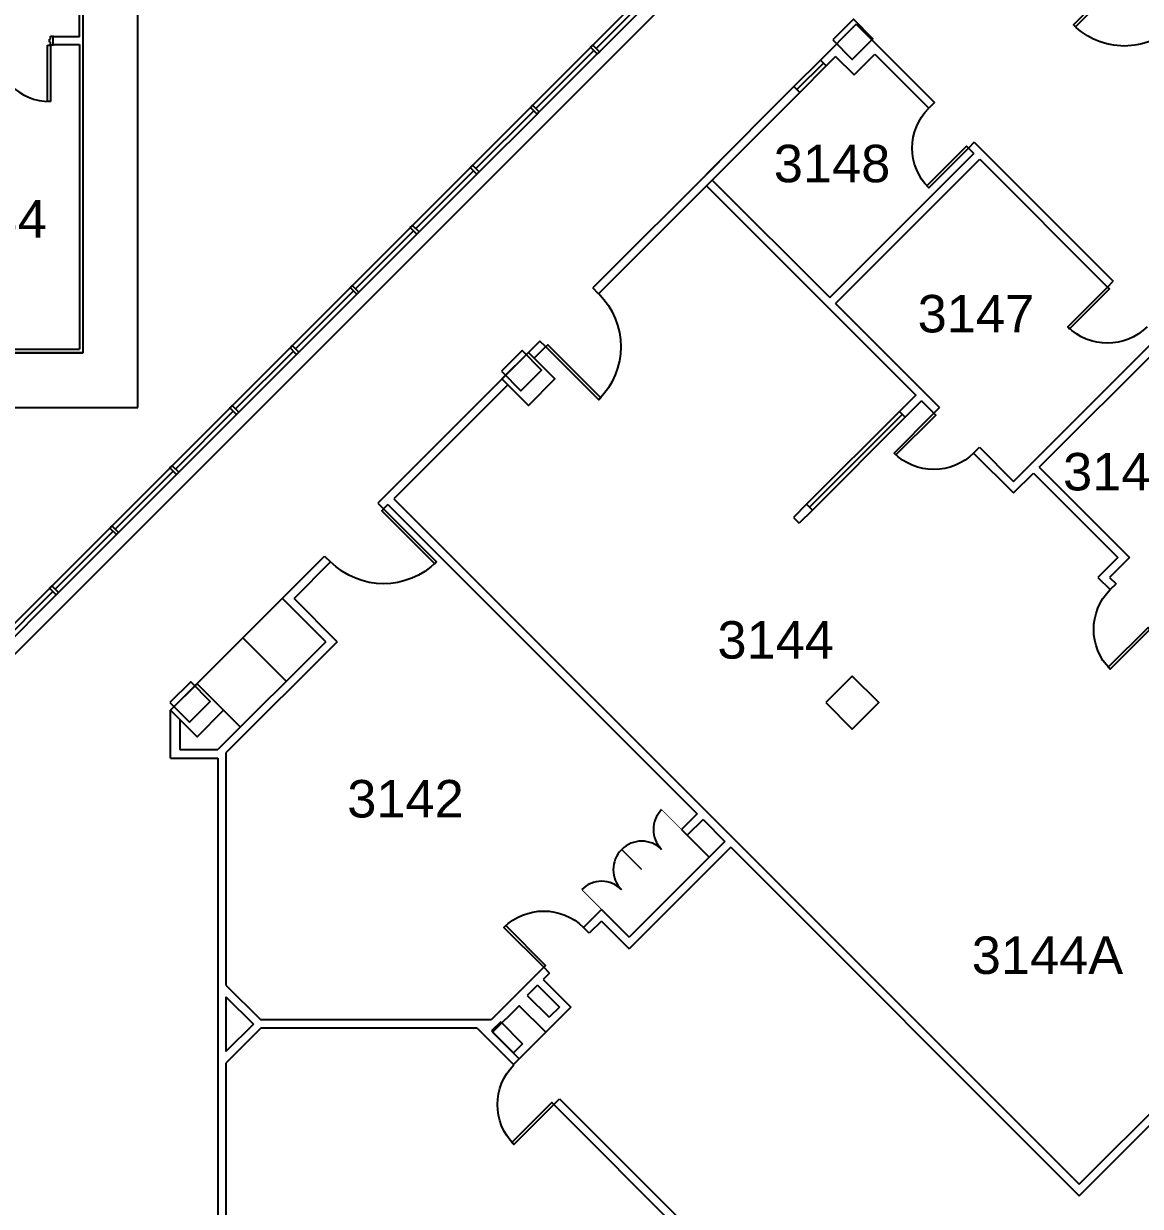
# Model space of a CAD drawing. Header units: inches. Extents: x -1169 to 5569, y -44 to 4300.
# Drawn here: x 309 to 1024, y 1557 to 2314 of the extents above; entities that cross this region are included whole.
import ezdxf

# ---------------------------------------------------------------- set-up
doc = ezdxf.new("R2010")
doc.units = ezdxf.units.IN
doc.header["$LTSCALE"] = 96
doc.header["$MEASUREMENT"] = 0
doc.layers.get('0').update_dxf_attribs({"linetype": 'CONTINUOUS'})
for name, color, linetype in [('A-ANNO-ROOM', 4, 'CONTINUOUS'), ('A-DOOR', 2, 'CONTINUOUS'), ('A-GLAZ', 2, 'CONTINUOUS'), ('A-GLAZ-SILL', 1, 'CONTINUOUS'), ('A-WALL-FULL', 6, 'CONTINUOUS')]:
    doc.layers.add(name, color=color, linetype=linetype)
doc.styles.add('Arial', font='arial.ttf')

# ---------------------------------------------------------------- blocks, each defined once
blk = doc.blocks.new('*U60')
for p, q in [((0, 0), (0, 0)), ((36, 0), (36, 0))]:
    blk.add_line(p, q)
blk.add_lwpolyline([(0, 0), (0, -36), (1.75, -36), (1.75, 0)], close=True)
blk.add_arc((0, 0), 36, 270, 0)
blk = doc.blocks.new('*U65')
for p, q in [((0, 0), (0, 0)), ((-36, 0), (-36, 0))]:
    blk.add_line(p, q)
blk.add_lwpolyline([(0, 0), (0, -36), (-1.75, -36), (-1.75, 0)], close=True)
blk.add_arc((0, 0), 36, 180, 270)
blk = doc.blocks.new('*U67')
for p, q in [((0, 0), (0, 0)), ((-46, 0), (-46, 0))]:
    blk.add_line(p, q)
blk.add_lwpolyline([(0, 0), (0, -46), (-1.75, -46), (-1.75, 0)], close=True)
blk.add_arc((0, 0), 46, 180, 270)
blk = doc.blocks.new('*U68')
for p, q in [((0, 0), (0, 0)), ((46, 0), (46, 0))]:
    blk.add_line(p, q)
blk.add_lwpolyline([(0, 0), (0, -46), (1.75, -46), (1.75, 0)], close=True)
blk.add_arc((0, 0), 46, 270, 0)
blk = doc.blocks.new('*U89')
for p, q in [((0, 0), (0, 0)), ((-36, 0), (-36, 0))]:
    blk.add_line(p, q)
blk.add_lwpolyline([(0, 0), (0, 36), (-1.75, 36), (-1.75, 0)], close=True)
blk.add_arc((0, 0), 36, 90, 180)
blk = doc.blocks.new('*U83')
for p, q in [((0, 0), (0, 0)), ((-36, 0), (-36, 0))]:
    blk.add_line(p, q)
blk.add_lwpolyline([(0, 0), (0, 36), (-1.75, 36), (-1.75, 0)], close=True)
blk.add_arc((0, 0), 36, 90, 180)
blk = doc.blocks.new('*U90')
for p, q in [((0, 0), (0, 0)), ((48, 0), (48, 0))]:
    blk.add_line(p, q)
blk.add_lwpolyline([(0, 0), (0, -48), (1.75, -48), (1.75, 0)], close=True)
blk.add_arc((0, 0), 48, 270, 0)
blk = doc.blocks.new('*U93')
for p, q in [((0, 0), (0, 0)), ((-48, 0), (-48, 0))]:
    blk.add_line(p, q)
blk.add_lwpolyline([(0, 0), (0, -48), (-1.75, -48), (-1.75, 0)], close=True)
blk.add_arc((0, 0), 48, 180, 270)

msp = doc.modelspace()

# ---------------------------------------------------------------- linework, layer by layer
at = {"layer": 'A-DOOR'}
for p, q in [((325.96, 2303.76), (326.58, 2303.76)), ((325.96, 2301.76), (325.96, 2303.76)), ((326.58, 2301.76), (325.96, 2301.76)), ((326.58, 2305.7), (328.58, 2305.7)), ((326.58, 2303.76), (326.58, 2305.7)), ((326.58, 2299.83), (326.58, 2301.76)), ((328.08, 2305.2), (328.08, 2300.33)), ((328.58, 2305.2), (328.08, 2305.2)), ((328.58, 2305.7), (328.58, 2305.2)), ((324.83, 2299.83), (326.58, 2299.83)), ((324.83, 2263.83), (324.83, 2299.83)), ((326.58, 2299.83), (326.58, 2263.83)), ((328.58, 2299.83), (326.58, 2299.83)), ((328.08, 2300.33), (328.58, 2300.33)), ((328.58, 2300.33), (328.58, 2299.83)), ((326.58, 2263.83), (324.83, 2263.83))]:
    msp.add_line(p, q, dxfattribs=at)
at = {"layer": 'A-DOOR', "const_width": 0.5}
for points in [[(730.58, 1797.83), (717.86, 1810.56)], [(704.87, 1772.11), (692.14, 1784.84)], [(705.13, 1772.38), (692.4, 1785.11)], [(679.41, 1746.66), (666.68, 1759.39)]]:
    msp.add_lwpolyline(points, dxfattribs=at)
at = {"layer": 'A-DOOR'}
for centre, radius, start, end in [((326.58, 2299.83), 36, 180, 270), ((326.58, 2299.83), 36, 180, 270), ((730.58, 1797.83), 18, 135.00019, 225.00019), ((705.13, 1772.38), 18, 44.99981, 134.99981), ((704.87, 1772.11), 18, 135.00019, 225.00019), ((679.41, 1746.66), 18, 44.99981, 134.99981)]:
    msp.add_arc(centre, radius, start, end, dxfattribs=at)
at = {"layer": 'A-GLAZ'}
for p, q in [((1211.57, 2837.82), (172.96, 1799.21)), ((675.86, 2297.87), (712.92, 2334.92)), ((677.98, 2295.75), (715.04, 2332.8)), ((637.4, 2259.4), (674.45, 2296.45)), ((639.52, 2257.28), (676.57, 2294.33)), ((819.52, 2290.37), (802.55, 2273.4)), ((821.38, 2288.51), (804.41, 2271.54)), ((823.24, 2286.66), (806.27, 2269.69)), ((598.93, 2220.93), (635.98, 2257.99)), ((601.05, 2218.81), (638.1, 2255.86)), ((560.46, 2182.47), (597.52, 2219.52)), ((562.58, 2180.34), (599.64, 2217.4)), ((522, 2144), (559.05, 2181.05)), ((524.12, 2141.88), (561.17, 2178.93)), ((483.53, 2105.53), (520.58, 2142.58)), ((485.65, 2103.41), (522.7, 2140.46)), ((445.06, 2067.06), (482.11, 2104.12)), ((447.18, 2064.94), (484.24, 2102)), ((406.59, 2028.6), (443.65, 2065.65)), ((408.72, 2026.48), (445.77, 2063.53)), ((870.04, 2065.44), (810.65, 2006.04)), ((812.5, 2004.19), (871.9, 2063.59)), ((873.76, 2061.73), (814.36, 2002.33)), ((368.13, 1990.13), (405.18, 2027.18)), ((370.25, 1988.01), (407.3, 2025.06)), ((329.66, 1951.66), (366.71, 1988.72)), ((331.78, 1949.54), (368.83, 1986.6)), ((291.19, 1913.2), (328.25, 1950.25)), ((293.31, 1911.08), (330.37, 1948.13))]:
    msp.add_line(p, q, dxfattribs=at)
at = {"layer": 'A-GLAZ-SILL'}
msp.add_line((1219.84, 2826.28), (182.16, 1788.6), dxfattribs=at)
at = {"layer": 'A-WALL-FULL'}
for p, q in [((347.58, 2103.08), (347.58, 2373.08)), ((345.33, 2305.2), (345.33, 2368.2)), ((382.58, 2068.08), (382.58, 2366.99)), ((842.46, 2313.31), (819.52, 2290.37)), ((842.46, 2313.31), (892.54, 2263.23)), ((345.33, 2305.2), (328.08, 2305.2)), ((328.08, 2305.2), (328.08, 2300.33)), ((328.08, 2300.33), (345.33, 2300.33)), ((345.33, 2300.33), (345.33, 2105.33)), ((840.99, 2280.89), (854.22, 2294.12)), ((854.22, 2294.12), (888.83, 2259.51)), ((819.52, 2290.37), (823.24, 2286.66)), ((829.23, 2292.65), (823.24, 2286.66)), ((829.23, 2292.65), (840.99, 2280.89)), ((802.55, 2273.4), (746.47, 2217.31)), ((802.55, 2273.4), (806.27, 2269.69)), ((806.27, 2269.69), (750.18, 2213.6)), ((892.54, 2263.23), (888.83, 2259.51)), ((918, 2237.77), (914.29, 2234.06)), ((914.29, 2234.06), (917.72, 2230.63)), ((918, 2237.77), (1006.94, 2148.82)), ((825.43, 2138.34), (917.72, 2230.63)), ((829.15, 2134.63), (921.43, 2226.91)), ((921.43, 2226.91), (1003.23, 2145.11)), ((754.64, 2225.31), (673.81, 2144.49)), ((754.64, 2217.89), (677.53, 2140.78)), ((750.18, 2213.6), (825.43, 2138.34)), ((746.47, 2209.89), (880.48, 2075.87)), ((677.53, 2140.77), (673.81, 2144.49)), ((1003.23, 2145.11), (1006.94, 2148.82)), ((829.15, 2134.63), (895.8, 2067.98)), ((943.09, 2020.69), (1035.37, 2112.97)), ((230.58, 2105.33), (345.33, 2105.33)), ((639.87, 2110.55), (536.1, 2006.78)), ((643.58, 2106.83), (636.3, 2099.55)), ((643.67, 2106.92), (639.87, 2110.55)), ((959.52, 2029.7), (1039.08, 2109.26)), ((278.58, 2103.08), (347.58, 2103.08)), ((347.58, 2103.08), (278.58, 2103.08)), ((619.33, 2082.58), (546.36, 2009.61)), ((880.48, 2075.87), (870.04, 2065.44)), ((-59.42, 2068.08), (382.58, 2068.08)), ((884.19, 2072.16), (873.76, 2061.73)), ((884.19, 2072.16), (892.08, 2064.27)), ((892.08, 2064.27), (895.8, 2067.98)), ((870.04, 2065.44), (873.76, 2061.73)), ((917.54, 2038.81), (921.25, 2042.52)), ((917.54, 2038.81), (943.09, 2013.27)), ((921.25, 2042.52), (943.09, 2020.69)), ((959.52, 2029.7), (1017.26, 1971.97)), ((943.09, 2013.27), (955.81, 2025.99)), ((955.81, 2025.99), (1009.83, 1971.97)), ((536.1, 2006.78), (539.82, 2003.07)), ((546.36, 2009.61), (985.16, 1570.81)), ((542.65, 2005.9), (539.82, 2003.07)), ((542.65, 2005.9), (740.65, 1807.9)), ((810.65, 2006.04), (802.16, 1997.56)), ((814.36, 2002.33), (805.87, 1993.85)), ((810.65, 2006.04), (814.36, 2002.33)), ((802.16, 1997.56), (805.87, 1993.85)), ((403.54, 1874.21), (502.16, 1972.84)), ((505.96, 1969.21), (482.54, 1945.79)), ((502.16, 1972.84), (505.96, 1969.21)), ((1009.83, 1971.97), (997.1, 1959.25)), ((1017.26, 1971.97), (1004.53, 1959.25)), ((997.1, 1959.25), (1004.97, 1951.38)), ((1004.53, 1959.25), (1008.69, 1955.09)), ((1004.97, 1951.38), (1008.69, 1955.09)), ((502.84, 1918.07), (475.12, 1945.79)), ((510.26, 1918.07), (482.54, 1945.79)), ((502.84, 1918.07), (433.8, 1849.04)), ((510.26, 1918.07), (439.01, 1846.83)), ((477.51, 1892.75), (449.79, 1920.47)), ((403.54, 1843.54), (403.54, 1874.21)), ((448.19, 1863.4), (437.43, 1874.16)), ((409.4, 1868.25), (409.4, 1849.04)), ((409.4, 1849.04), (433.8, 1849.04)), ((403.54, 1843.54), (433.76, 1843.54)), ((433.76, 1843.54), (433.76, 1526.76)), ((439.01, 1846.83), (439.01, 1698.23)), ((740.65, 1807.9), (730.58, 1797.83)), ((744.36, 1804.18), (734.3, 1794.12)), ((744.36, 1804.18), (758.37, 1790.17)), ((730.58, 1797.83), (748.31, 1780.11)), ((758.37, 1790.17), (697.13, 1728.94)), ((762.08, 1786.46), (697.13, 1721.51)), ((762.08, 1786.46), (985.16, 1563.38)), ((679.41, 1746.66), (667.84, 1735.09)), ((679.41, 1746.66), (697.13, 1728.94)), ((671.55, 1731.38), (667.84, 1735.09)), ((679.41, 1739.23), (671.55, 1731.38)), ((679.41, 1739.23), (697.13, 1721.51)), ((642.38, 1709.63), (608.65, 1675.9)), ((646.1, 1705.92), (642.08, 1701.91)), ((646.1, 1705.92), (642.38, 1709.63)), ((439.01, 1698.23), (461.35, 1675.9)), ((638.37, 1698.2), (631.82, 1691.65)), ((638.37, 1698.2), (652.38, 1684.18)), ((642.08, 1701.91), (659.81, 1684.18)), ((439.01, 1690.81), (439.01, 1655.74)), ((439.01, 1690.81), (456.55, 1673.27)), ((631.82, 1691.65), (645.83, 1677.64)), ((985.16, 1570.81), (1103.24, 1688.89)), ((659.81, 1684.18), (623.06, 1647.44)), ((652.38, 1684.18), (645.83, 1677.64)), ((456.55, 1673.27), (439.01, 1655.74)), ((608.65, 1675.9), (461.35, 1675.9)), ((614.85, 1674.68), (609.05, 1668.87)), ((614.85, 1674.68), (628.86, 1660.66)), ((461.35, 1670.65), (439.01, 1648.32)), ((599.84, 1670.65), (461.35, 1670.65)), ((599.84, 1670.65), (623.3, 1647.2)), ((609.05, 1668.87), (623.06, 1654.86)), ((628.86, 1660.66), (623.06, 1654.86)), ((985.16, 1563.38), (1077.3, 1655.52)), ((439.01, 1648.32), (439.01, 1521.51)), ((648.75, 1621.74), (652.47, 1625.45)), ((648.75, 1621.74), (734.28, 1536.21)), ((652.47, 1625.45), (761.26, 1516.66))]:
    msp.add_line(p, q, dxfattribs=at)
for points in [[(827.43, 2303.41), (839.83, 2290.83), (853.09, 2304.09), (840.69, 2316.66)], [(677.98, 2295.75), (676.57, 2294.33), (672.33, 2298.57), (673.74, 2299.99)], [(639.52, 2257.28), (638.1, 2255.86), (633.86, 2260.11), (635.27, 2261.52)], [(601.05, 2218.81), (599.64, 2217.4), (595.39, 2221.64), (596.81, 2223.05)], [(562.58, 2180.34), (561.17, 2178.93), (556.93, 2183.17), (558.34, 2184.59)], [(524.12, 2141.88), (522.7, 2140.46), (518.46, 2144.71), (519.87, 2146.12)], [(485.65, 2103.41), (484.24, 2102), (479.99, 2106.24), (481.41, 2107.65)], [(615.29, 2091.27), (627.7, 2078.7), (640.96, 2091.96), (628.55, 2104.53)], [(615.62, 2086.29), (632.59, 2069.32), (649.56, 2086.29), (632.59, 2103.26)], [(447.18, 2064.94), (445.77, 2063.53), (441.53, 2067.77), (442.94, 2069.19)], [(408.72, 2026.48), (407.3, 2025.06), (403.06, 2029.31), (404.47, 2030.72)], [(370.25, 1988.01), (368.83, 1986.6), (364.59, 1990.84), (366.01, 1992.25)], [(331.78, 1949.54), (330.37, 1948.13), (326.13, 1952.37), (327.54, 1953.79)], [(822.86, 1879.05), (839.83, 1862.08), (856.8, 1879.05), (839.83, 1896.02)], [(403.16, 1879.14), (415.57, 1866.56), (428.82, 1879.82), (416.42, 1892.4)], [(403.49, 1874.16), (420.46, 1857.19), (437.43, 1874.16), (420.46, 1891.13)], [(609.69, 1668.01), (626.66, 1651.04), (643.63, 1668.01), (626.66, 1684.98)]]:
    msp.add_lwpolyline(points, close=True, dxfattribs=at)

# ---------------------------------------------------------------- block references
at = {"layer": 'A-DOOR'}
for name, p, xscale, rotation in [('*U67', (1014.02, 2345.39), -1, 315.0000000000042), ('*U68', (1078.9, 2280.16), -1, 315.0000000000043), ('*U60', (914.29, 2234.06), -1, 315.000000000004), ('*U65', (1003.23, 2145.11), -1, 315.0000000000044), ('*U93', (643.67, 2106.92), -1, 45.0000000000092), ('*U65', (892.08, 2064.27), -1, 315.0000000000052), ('*U90', (539.9, 2003.15), -1, 45.0000000000092), ('*U60', (1030.43, 1925.92), -1, 315.0000000000049), ('*U83', (642.38, 1709.63), -1, 45.0000000000092), ('*U89', (648.75, 1621.74), -0.9999999999999998, 134.9999999999999)]:
    msp.add_blockref(name, p, dxfattribs=dict(at, xscale=xscale, rotation=rotation))

# ---------------------------------------------------------------- texts
at = {"layer": 'A-ANNO-ROOM', "style": 'Arial'}
for s, p in [('3148', (789.64, 2212.17)), ('3734', (249.71, 2176.72)), ('3147', (881.73, 2116.04)), ('3146', (974.82, 2014.89)), ('3144', (753.56, 1907.21)), ('3142', (516.61, 1805.53)), ('3144A', (916.36, 1705.38))]:
    msp.add_text(s, height=24, dxfattribs=at).set_placement(p)

doc.saveas('drawing.dxf')
